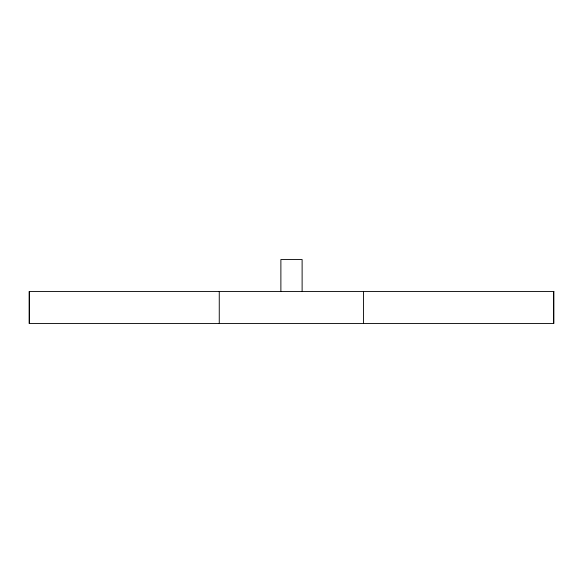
<?xml version="1.0" encoding="UTF-8"?>
<svg xmlns="http://www.w3.org/2000/svg" width="583" height="583" viewBox="0 0 583 583"><rect width="100%" height="100%" fill="white"/><g stroke="black" fill="none" stroke-linecap="round" stroke-linejoin="round"><path stroke-width="0.87" d="M553.58 291.5L553.58 323.492M363.471 291.5L363.471 323.492M302.118 291.5L302.118 259.508L280.882 259.508L280.882 291.5M219.259 291.5L219.259 323.492M29.42 291.5L29.42 323.492M553.85 291.5L29.15 291.5L29.15 323.492L553.85 323.492L553.85 291.5"/></g></svg>
